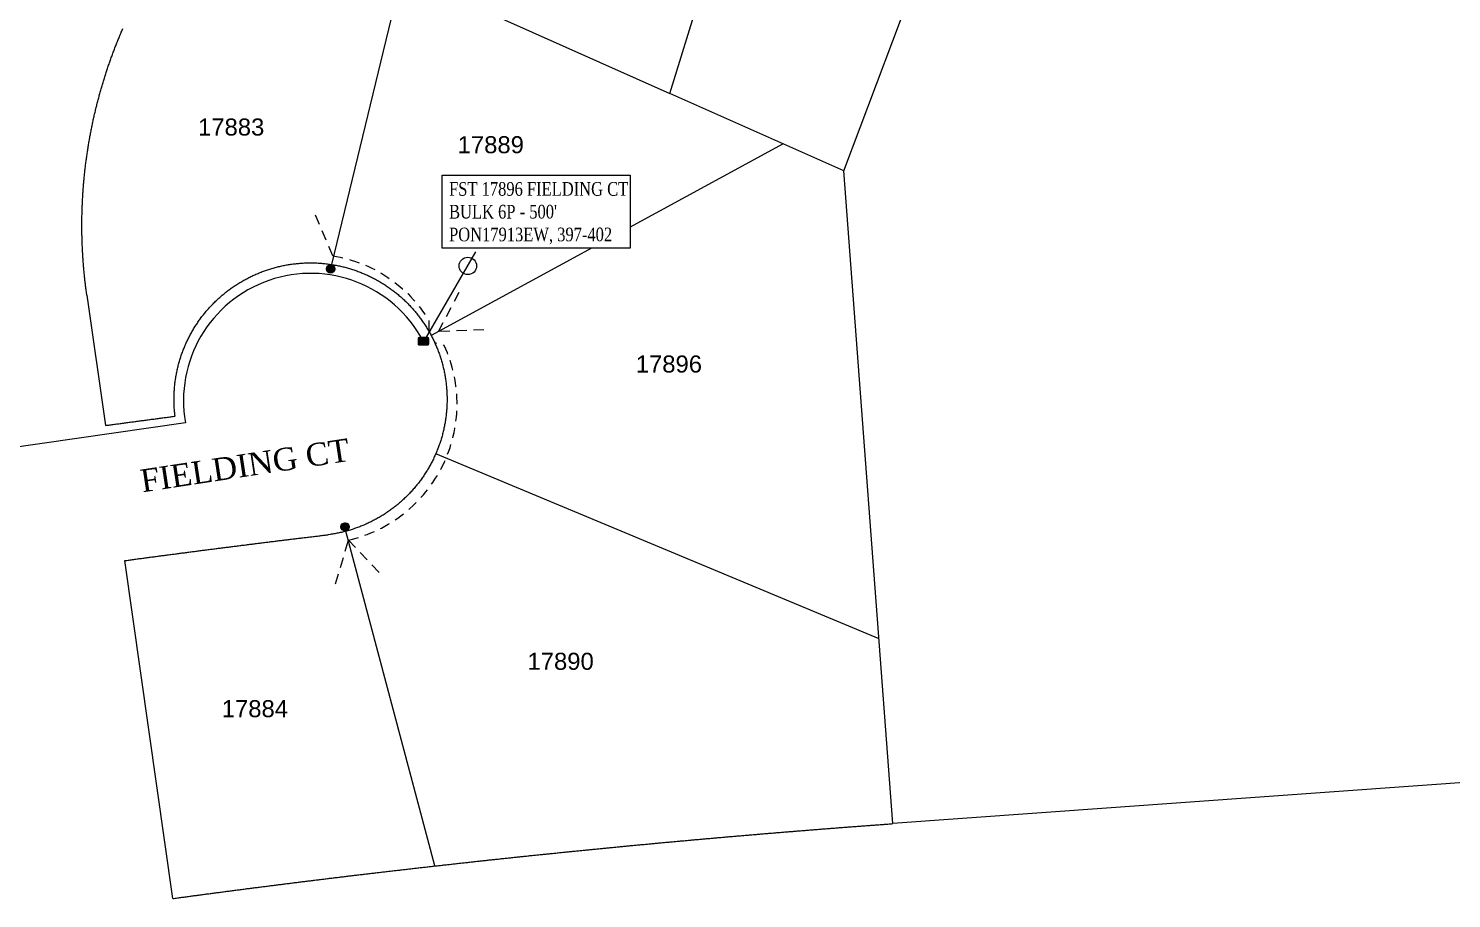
# Model space of a CAD drawing. Header units: feet. Extents: x 865220 to 2841409, y -2240498 to 948907.
# Drawn here: x 2835434 to 2836059, y 945237 to 945619 of the extents above; entities that cross this region are included whole.
import ezdxf
from ezdxf.enums import TextEntityAlignment as Align
from ezdxf.lldxf.tags import DXFTag

# ---------------------------------------------------------------- set-up
doc = ezdxf.new("R2010")
doc.units = ezdxf.units.FT
doc.header["$LTSCALE"] = 0.015
doc.header["$MEASUREMENT"] = 0
doc.linetypes.add('DASHED', pattern=[5, 3, -2])
for name, color, linetype in [('Dakota County Addresses', 7, 'Continuous'), ('Dakota County Parcels', 7, 'Continuous'), ('DROP BURIED', 7, 'DASHED'), ('PROP_TEL', 6, 'Continuous'), ('STREET NAME', 7, 'Continuous'), ('TAIL', 1, 'MST'), ('TELEPHONE STRUCT-PROP', 6, 'Continuous'), ('TERMINALS', 7, 'Continuous')]:
    doc.layers.add(name, color=color, linetype=linetype)
doc.layers.add('RUNNING LINE (UNDERGROUND)', color=10, linetype='Continuous', lineweight=40)
doc.styles.add('Dimensions 100', font='arial.ttf')
doc.styles.add('Line', font='txt.shx', dxfattribs={"height": 3})
doc.styles.add('SIMPLEX', font='times.ttf', dxfattribs={"width": 0.8})
doc.styles.get("Standard").update_dxf_attribs({"font": 'times.ttf'})
doc.styles.add('Utilities', font='arial.ttf', dxfattribs={"height": 2.5})
tags = doc.linetypes.add('MST', pattern='A,5,-5,5,-5,["TAIL",Line,S=1.5,R=0,X=0,Y=-1.5],-20', length=40).pattern_tags.tags
tags[10] = DXFTag(74, 10)

# ---------------------------------------------------------------- blocks, each defined once
blk = doc.blocks.new('ACMAP_ANN_TEMPLATE_Dakota County Addresses')
at = {"layer": 'Dakota County Addresses', "style": 'Dimensions 100'}
blk.add_attdef('DakotaCountyAddress', text='', height=50, dxfattribs=at).set_placement((0, 0), align=Align.CENTER)
blk = doc.blocks.new('Proposed FlowerPot')
at = {"lineweight": 5, "ltscale": 100, "true_color": 0xffffff}
h = blk.add_hatch(color=7, dxfattribs=at)
h.dxf.hatch_style = 1
h.paths.add_polyline_path([(-0.06, 0, 0.414214), (0, -0.06, 0.414214), (0.06, 0, 0.414214), (0, 0.06, 0.414214)])
at = {"lineweight": 5, "ltscale": 100}
blk.add_circle((0, 0), 0.0604, dxfattribs=at)
at = {"layer": 'RUNNING LINE (UNDERGROUND)', "color": 6, "lineweight": 5, "const_width": 0.00907, "flags": 128}
blk.add_lwpolyline([(-0.06, 0, -0.414214), (0, 0.06, -0.414214), (0.06, 0, -0.414214), (0, -0.06, -0.414214), (-0.06, 0)], format="xyb", dxfattribs=at)
at = {"color": 18, "linetype": 'ByBlock', "lineweight": 5, "ltscale": 100, "true_color": 0x000000, "style": 'Dimensions 100'}
blk.add_text('F', height=0.0744, dxfattribs=at).set_placement((-0.029, -0.037))
blk = doc.blocks.new('TERMINAL')
at = {"lineweight": 5, "ltscale": 0.5, "flags": 128}
blk.add_lwpolyline([(-0.07, -0.65), (-0.07, 44.75)], dxfattribs=at)
at = {"lineweight": 5, "ltscale": 0.5}
blk.add_circle((-0.07, 37.61), 3.83, dxfattribs=at)
blk = doc.blocks.new('NEW HH')
at = {"ltscale": 40, "true_color": 0xffffff}
h = blk.add_hatch(color=7, dxfattribs=at)
h.dxf.hatch_style = 1
h.paths.add_polyline_path([(-0.061, -0.031, 0.414214), (-0.046, -0.046), (0.046, -0.046, 0.414214), (0.061, -0.031), (0.061, 0.031, 0.414214), (0.046, 0.046), (-0.046, 0.046, 0.414214), (-0.061, 0.031)])
at = {"layer": 'RUNNING LINE (UNDERGROUND)', "color": 6, "lineweight": 0, "const_width": 0.005, "flags": 128}
blk.add_lwpolyline([(-0.061, 0.031), (-0.061, -0.031, 0.414214), (-0.046, -0.046), (0.046, -0.046, 0.414214), (0.061, -0.031), (0.061, 0.031, 0.414214), (0.046, 0.046), (-0.046, 0.046, 0.414214)], format="xyb", close=True, dxfattribs=at)
at = {"layer": 'TELEPHONE STRUCT-PROP', "color": 18, "true_color": 0x000000, "style": 'Utilities'}
blk.add_text('HH', height=0.05, dxfattribs=at).set_placement((0, 0), align=Align.MIDDLE_CENTER)

msp = doc.modelspace()

# ---------------------------------------------------------------- linework, layer by layer
at = {"layer": 'Dakota County Parcels', "lineweight": 5}
for p, q in [((2835715.76, 945590.76), (2835761.7, 945738.76)), ((2835792.33, 945556.71), (2835848.26, 945705.44)), ((2835596.74, 945638.1), (2835567.13, 945515.55)), ((2835624.38, 945631.4), (2835715.76, 945590.76)), ((2835792.33, 945556.71), (2835715.76, 945590.76)), ((2835765.59, 945568.59), (2835610.91, 945484.34)), ((2835813.85, 945269.83), (2835792.33, 945556.71)), ((2835459.55, 945502.09), (2835467.72, 945444.8)), ((2835807.74, 945351.1), (2835612.89, 945432.34)), ((2835612.56, 945251.23), (2835573.37, 945398.32)), ((2835497.35, 945236.92), (2835476.18, 945385.4)), ((2836113.46, 945291.49), (2835813.85, 945269.83))]:
    msp.add_line(p, q, dxfattribs=at)
for points in [[(2835459.55, 945502.09), (2835459.48, 945502.58), (2835459.41, 945503.08), (2835459.35, 945503.57), (2835459.28, 945504.07), (2835459.21, 945504.56), (2835459.15, 945505.06), (2835459.09, 945505.55), (2835459.03, 945506.05), (2835458.96, 945506.55), (2835458.9, 945507.04), (2835458.85, 945507.54), (2835458.79, 945508.04), (2835458.73, 945508.53), (2835458.68, 945509.03), (2835458.62, 945509.53), (2835458.57, 945510.02), (2835458.52, 945510.52), (2835458.47, 945511.02), (2835458.42, 945511.52), (2835458.37, 945512.01), (2835458.32, 945512.51), (2835458.28, 945513.01), (2835458.23, 945513.51), (2835458.19, 945514.01), (2835458.15, 945514.5), (2835458.11, 945515), (2835458.07, 945515.5), (2835458.03, 945516), (2835457.99, 945516.5), (2835457.95, 945517), (2835457.92, 945517.49), (2835457.88, 945517.99), (2835457.85, 945518.49), (2835457.82, 945518.99), (2835457.78, 945519.49), (2835457.76, 945519.99), (2835457.73, 945520.49), (2835457.7, 945520.99), (2835457.67, 945521.49), (2835457.65, 945521.99), (2835457.62, 945522.48), (2835457.6, 945522.98), (2835457.58, 945523.48), (2835457.56, 945523.98), (2835457.54, 945524.48), (2835457.52, 945524.98), (2835457.5, 945525.48), (2835457.49, 945525.98), (2835457.47, 945526.48), (2835457.46, 945526.98), (2835457.45, 945527.48), (2835457.43, 945527.98), (2835457.42, 945528.48), (2835457.41, 945528.98), (2835457.41, 945529.48), (2835457.4, 945529.98), (2835457.39, 945530.48), (2835457.39, 945530.98), (2835457.39, 945531.48), (2835457.38, 945531.98), (2835457.38, 945532.48), (2835457.38, 945532.98), (2835457.38, 945533.48), (2835457.39, 945533.98), (2835457.39, 945534.48), (2835457.39, 945534.98), (2835457.4, 945535.48), (2835457.41, 945535.98), (2835457.42, 945536.48), (2835457.42, 945536.98), (2835457.43, 945537.48), (2835457.45, 945537.98), (2835457.46, 945538.48), (2835457.47, 945538.98), (2835457.49, 945539.48), (2835457.5, 945539.98), (2835457.52, 945540.48), (2835457.54, 945540.98), (2835457.56, 945541.48), (2835457.58, 945541.98), (2835457.6, 945542.48), (2835457.63, 945542.97), (2835457.65, 945543.47), (2835457.68, 945543.97), (2835457.7, 945544.47), (2835457.73, 945544.97), (2835457.76, 945545.47), (2835457.79, 945545.97), (2835457.82, 945546.47), (2835457.85, 945546.97), (2835457.89, 945547.47), (2835457.92, 945547.97), (2835457.96, 945548.46), (2835457.99, 945548.96), (2835458.03, 945549.46), (2835458.07, 945549.96), (2835458.11, 945550.46), (2835458.15, 945550.96), (2835458.19, 945551.45), (2835458.24, 945551.95), (2835458.28, 945552.45), (2835458.33, 945552.95), (2835458.38, 945553.45), (2835458.42, 945553.94), (2835458.47, 945554.44), (2835458.52, 945554.94), (2835458.58, 945555.44), (2835458.63, 945555.93), (2835458.68, 945556.43), (2835458.74, 945556.93), (2835458.8, 945557.42), (2835458.85, 945557.92), (2835458.91, 945558.42), (2835458.97, 945558.91), (2835459.03, 945559.41), (2835459.09, 945559.91), (2835459.16, 945560.4), (2835459.22, 945560.9), (2835459.29, 945561.39), (2835459.35, 945561.89), (2835459.42, 945562.38), (2835459.49, 945562.88), (2835459.56, 945563.37), (2835459.63, 945563.87), (2835459.7, 945564.36), (2835459.78, 945564.86), (2835459.85, 945565.35), (2835459.93, 945565.85), (2835460.01, 945566.34), (2835460.08, 945566.83), (2835460.16, 945567.33), (2835460.24, 945567.82), (2835460.32, 945568.31), (2835460.41, 945568.81), (2835460.49, 945569.3), (2835460.58, 945569.79), (2835460.66, 945570.29), (2835460.75, 945570.78), (2835460.84, 945571.27), (2835460.93, 945571.76), (2835461.02, 945572.25), (2835461.11, 945572.74), (2835461.2, 945573.24), (2835461.3, 945573.73), (2835461.39, 945574.22), (2835461.49, 945574.71), (2835461.58, 945575.2), (2835461.68, 945575.69), (2835461.78, 945576.18), (2835461.88, 945576.67), (2835461.99, 945577.16), (2835462.09, 945577.65), (2835462.19, 945578.14), (2835462.3, 945578.62), (2835462.4, 945579.11), (2835462.51, 945579.6), (2835462.62, 945580.09), (2835462.73, 945580.58), (2835462.84, 945581.06), (2835462.95, 945581.55), (2835463.07, 945582.04), (2835463.18, 945582.53), (2835463.3, 945583.01), (2835463.41, 945583.5), (2835463.53, 945583.98), (2835463.65, 945584.47), (2835463.77, 945584.96), (2835463.89, 945585.44), (2835464.01, 945585.93), (2835464.13, 945586.41), (2835464.26, 945586.89), (2835464.38, 945587.38), (2835464.51, 945587.86), (2835464.64, 945588.34), (2835464.77, 945588.83), (2835464.9, 945589.31), (2835465.03, 945589.79), (2835465.16, 945590.28), (2835465.29, 945590.76), (2835465.43, 945591.24), (2835465.56, 945591.72), (2835465.7, 945592.2), (2835465.84, 945592.68), (2835465.98, 945593.16), (2835466.12, 945593.64), (2835466.26, 945594.12), (2835466.4, 945594.6), (2835466.54, 945595.08), (2835466.69, 945595.56), (2835466.83, 945596.04), (2835466.98, 945596.51), (2835467.13, 945596.99), (2835467.27, 945597.47), (2835467.42, 945597.95), (2835467.58, 945598.42), (2835467.73, 945598.9), (2835467.88, 945599.38), (2835468.03, 945599.85), (2835468.19, 945600.33), (2835468.35, 945600.8), (2835468.5, 945601.28), (2835468.66, 945601.75), (2835468.82, 945602.22), (2835468.98, 945602.7), (2835469.14, 945603.17), (2835469.31, 945603.64), (2835469.47, 945604.12), (2835469.64, 945604.59), (2835469.8, 945605.06), (2835469.97, 945605.53), (2835470.14, 945606), (2835470.31, 945606.47), (2835470.48, 945606.94), (2835470.65, 945607.41), (2835470.82, 945607.88), (2835471, 945608.35), (2835471.17, 945608.82), (2835471.35, 945609.28), (2835471.52, 945609.75), (2835471.7, 945610.22), (2835471.88, 945610.69), (2835472.06, 945611.15), (2835472.24, 945611.62), (2835472.42, 945612.08), (2835472.61, 945612.55), (2835472.79, 945613.01), (2835472.98, 945613.48), (2835473.17, 945613.94), (2835473.35, 945614.4), (2835473.54, 945614.87), (2835473.73, 945615.33), (2835473.92, 945615.79), (2835474.11, 945616.25), (2835474.31, 945616.72), (2835474.5, 945617.18), (2835474.7, 945617.64), (2835474.89, 945618.1), (2835475.09, 945618.56), (2835475.4, 945619.27)], [(2835498.33, 945448.87), (2835498.27, 945449.37), (2835498.22, 945449.87), (2835498.17, 945450.37), (2835498.12, 945450.86), (2835498.08, 945451.36), (2835498.04, 945451.86), (2835498, 945452.36), (2835497.97, 945452.86), (2835497.95, 945453.36), (2835497.92, 945453.86), (2835497.91, 945454.36), (2835497.89, 945454.86), (2835497.88, 945455.36), (2835497.88, 945455.85), (2835497.88, 945456.35), (2835497.88, 945456.85), (2835497.89, 945457.35), (2835497.9, 945457.85), (2835497.91, 945458.35), (2835497.93, 945458.85), (2835497.95, 945459.35), (2835497.98, 945459.85), (2835498.01, 945460.35), (2835498.05, 945460.85), (2835498.09, 945461.35), (2835498.13, 945461.85), (2835498.18, 945462.34), (2835498.24, 945462.84), (2835498.29, 945463.34), (2835498.35, 945463.83), (2835498.42, 945464.33), (2835498.49, 945464.82), (2835498.56, 945465.32), (2835498.64, 945465.81), (2835498.72, 945466.31), (2835498.8, 945466.8), (2835498.89, 945467.29), (2835498.99, 945467.78), (2835499.09, 945468.27), (2835499.19, 945468.76), (2835499.29, 945469.25), (2835499.4, 945469.74), (2835499.52, 945470.22), (2835499.64, 945470.71), (2835499.76, 945471.2), (2835499.89, 945471.68), (2835500.02, 945472.16), (2835500.15, 945472.64), (2835500.29, 945473.12), (2835500.43, 945473.6), (2835500.58, 945474.08), (2835500.73, 945474.56), (2835500.88, 945475.03), (2835501.04, 945475.51), (2835501.2, 945475.98), (2835501.37, 945476.45), (2835501.54, 945476.92), (2835501.71, 945477.39), (2835501.89, 945477.86), (2835502.07, 945478.32), (2835502.26, 945478.79), (2835502.45, 945479.25), (2835502.64, 945479.71), (2835502.84, 945480.17), (2835503.04, 945480.63), (2835503.24, 945481.08), (2835503.45, 945481.54), (2835503.66, 945481.99), (2835503.88, 945482.44), (2835504.1, 945482.89), (2835504.32, 945483.34), (2835504.55, 945483.78), (2835504.78, 945484.23), (2835505.02, 945484.67), (2835505.26, 945485.11), (2835505.5, 945485.55), (2835505.74, 945485.98), (2835505.99, 945486.41), (2835506.25, 945486.85), (2835506.5, 945487.27), (2835506.76, 945487.7), (2835507.03, 945488.13), (2835507.29, 945488.55), (2835507.56, 945488.97), (2835507.84, 945489.39), (2835508.12, 945489.8), (2835508.4, 945490.22), (2835508.68, 945490.63), (2835508.97, 945491.04), (2835509.26, 945491.44), (2835509.56, 945491.85), (2835509.85, 945492.25), (2835510.15, 945492.65), (2835510.46, 945493.04), (2835510.77, 945493.44), (2835511.08, 945493.83), (2835511.39, 945494.22), (2835511.71, 945494.6), (2835512.03, 945494.99), (2835512.36, 945495.37), (2835512.68, 945495.74), (2835513.01, 945496.12), (2835513.35, 945496.49), (2835513.68, 945496.86), (2835514.02, 945497.23), (2835514.37, 945497.59), (2835514.71, 945497.95), (2835515.06, 945498.31), (2835515.41, 945498.67), (2835515.77, 945499.02), (2835516.12, 945499.37), (2835516.49, 945499.72), (2835516.85, 945500.06), (2835517.22, 945500.4), (2835517.58, 945500.74), (2835517.96, 945501.07), (2835518.33, 945501.4), (2835518.71, 945501.73), (2835519.09, 945502.05), (2835519.47, 945502.38), (2835519.86, 945502.69), (2835520.24, 945503.01), (2835520.64, 945503.32), (2835521.03, 945503.63), (2835521.42, 945503.93), (2835521.82, 945504.24), (2835522.22, 945504.54), (2835522.63, 945504.83), (2835523.03, 945505.12), (2835523.44, 945505.41), (2835523.85, 945505.7), (2835524.26, 945505.98), (2835524.68, 945506.26), (2835525.1, 945506.53), (2835525.52, 945506.8), (2835525.94, 945507.07), (2835526.36, 945507.34), (2835526.79, 945507.6), (2835527.22, 945507.85), (2835527.65, 945508.11), (2835528.08, 945508.36), (2835528.52, 945508.6), (2835528.95, 945508.85), (2835529.39, 945509.09), (2835529.84, 945509.32), (2835530.28, 945509.55), (2835530.72, 945509.78), (2835531.17, 945510), (2835531.62, 945510.23), (2835532.07, 945510.44), (2835532.52, 945510.66), (2835532.98, 945510.86), (2835533.43, 945511.07), (2835533.89, 945511.27), (2835534.35, 945511.47), (2835534.81, 945511.66), (2835535.27, 945511.85), (2835535.73, 945512.04), (2835536.2, 945512.22), (2835536.67, 945512.4), (2835537.14, 945512.58), (2835537.6, 945512.75), (2835538.08, 945512.91), (2835538.55, 945513.08), (2835539.02, 945513.24), (2835539.5, 945513.39), (2835539.97, 945513.54), (2835540.45, 945513.69), (2835540.93, 945513.83), (2835541.41, 945513.97), (2835541.89, 945514.11), (2835542.38, 945514.24), (2835542.86, 945514.37), (2835543.34, 945514.49), (2835543.83, 945514.61), (2835544.32, 945514.72), (2835544.8, 945514.83), (2835545.29, 945514.94), (2835545.78, 945515.04), (2835546.27, 945515.14), (2835546.76, 945515.24), (2835547.25, 945515.33), (2835547.75, 945515.41), (2835548.24, 945515.5), (2835548.73, 945515.57), (2835549.23, 945515.65), (2835549.72, 945515.72), (2835550.22, 945515.78), (2835550.71, 945515.84), (2835551.21, 945515.9), (2835551.71, 945515.96), (2835552.21, 945516.01), (2835552.7, 945516.05), (2835553.2, 945516.09), (2835553.7, 945516.13), (2835554.2, 945516.16), (2835554.7, 945516.19), (2835555.2, 945516.21), (2835555.7, 945516.23), (2835556.2, 945516.25), (2835556.7, 945516.26), (2835557.2, 945516.27), (2835557.7, 945516.27), (2835558.2, 945516.27), (2835558.7, 945516.27), (2835559.2, 945516.26), (2835559.7, 945516.25), (2835560.2, 945516.23), (2835560.69, 945516.21), (2835561.19, 945516.18), (2835561.69, 945516.15), (2835562.19, 945516.12), (2835562.69, 945516.08), (2835563.19, 945516.04), (2835563.69, 945515.99), (2835564.18, 945515.94), (2835564.68, 945515.89), (2835565.18, 945515.83), (2835565.67, 945515.76), (2835566.17, 945515.7), (2835567.13, 945515.55)], [(2835567.13, 945515.55), (2835567.62, 945515.47), (2835568.12, 945515.39), (2835568.61, 945515.3), (2835569.1, 945515.21), (2835569.59, 945515.12), (2835570.08, 945515.02), (2835570.57, 945514.91), (2835571.06, 945514.81), (2835571.54, 945514.69), (2835572.03, 945514.58), (2835572.52, 945514.46), (2835573, 945514.33), (2835573.48, 945514.21), (2835573.97, 945514.07), (2835574.45, 945513.94), (2835574.93, 945513.8), (2835575.41, 945513.65), (2835575.88, 945513.51), (2835576.36, 945513.35), (2835576.83, 945513.2), (2835577.31, 945513.04), (2835577.78, 945512.87), (2835578.25, 945512.71), (2835578.72, 945512.54), (2835579.19, 945512.36), (2835579.66, 945512.18), (2835580.12, 945512), (2835580.58, 945511.81), (2835581.05, 945511.62), (2835581.51, 945511.42), (2835581.97, 945511.22), (2835582.42, 945511.02), (2835582.88, 945510.82), (2835583.33, 945510.61), (2835583.78, 945510.39), (2835584.23, 945510.17), (2835584.68, 945509.95), (2835585.13, 945509.73), (2835585.57, 945509.5), (2835586.02, 945509.27), (2835586.46, 945509.03), (2835586.89, 945508.79), (2835587.33, 945508.55), (2835587.77, 945508.3), (2835588.2, 945508.05), (2835588.63, 945507.79), (2835589.06, 945507.54), (2835589.48, 945507.27), (2835589.91, 945507.01), (2835590.33, 945506.74), (2835590.75, 945506.47), (2835591.16, 945506.19), (2835591.58, 945505.91), (2835591.99, 945505.63), (2835592.4, 945505.34), (2835592.81, 945505.06), (2835593.21, 945504.76), (2835593.62, 945504.47), (2835594.02, 945504.17), (2835594.42, 945503.86), (2835594.81, 945503.56), (2835595.2, 945503.25), (2835595.59, 945502.94), (2835595.98, 945502.62), (2835596.37, 945502.3), (2835596.75, 945501.98), (2835597.13, 945501.65), (2835597.5, 945501.32), (2835597.88, 945500.99), (2835598.25, 945500.66), (2835598.62, 945500.32), (2835598.98, 945499.98), (2835599.35, 945499.64), (2835599.71, 945499.29), (2835600.06, 945498.94), (2835600.42, 945498.59), (2835600.77, 945498.23), (2835601.12, 945497.87), (2835601.46, 945497.51), (2835601.8, 945497.14), (2835602.14, 945496.78), (2835602.48, 945496.41), (2835602.81, 945496.03), (2835603.14, 945495.66), (2835603.47, 945495.28), (2835603.79, 945494.9), (2835604.11, 945494.51), (2835604.43, 945494.13), (2835604.74, 945493.74), (2835605.05, 945493.35), (2835605.36, 945492.95), (2835605.66, 945492.56), (2835605.97, 945492.16), (2835606.26, 945491.75), (2835606.56, 945491.35), (2835606.85, 945490.94), (2835607.13, 945490.53), (2835607.42, 945490.12), (2835607.7, 945489.71), (2835607.97, 945489.29), (2835608.25, 945488.87), (2835608.52, 945488.45), (2835608.78, 945488.03), (2835609.05, 945487.6), (2835609.31, 945487.18), (2835609.56, 945486.75), (2835609.81, 945486.31), (2835610.06, 945485.88), (2835610.31, 945485.45), (2835610.55, 945485.01), (2835610.91, 945484.34)], [(2835610.91, 945484.34), (2835611.14, 945483.9), (2835611.37, 945483.45), (2835611.59, 945483.01), (2835611.81, 945482.56), (2835612.03, 945482.11), (2835612.24, 945481.66), (2835612.45, 945481.2), (2835612.66, 945480.75), (2835612.86, 945480.29), (2835613.06, 945479.83), (2835613.25, 945479.37), (2835613.44, 945478.91), (2835613.63, 945478.44), (2835613.81, 945477.98), (2835613.99, 945477.51), (2835614.17, 945477.04), (2835614.34, 945476.57), (2835614.51, 945476.1), (2835614.67, 945475.63), (2835614.83, 945475.16), (2835614.98, 945474.68), (2835615.13, 945474.2), (2835615.28, 945473.73), (2835615.43, 945473.25), (2835615.56, 945472.77), (2835615.7, 945472.29), (2835615.83, 945471.8), (2835615.96, 945471.32), (2835616.08, 945470.84), (2835616.2, 945470.35), (2835616.32, 945469.86), (2835616.43, 945469.38), (2835616.54, 945468.89), (2835616.64, 945468.4), (2835616.74, 945467.91), (2835616.83, 945467.42), (2835616.92, 945466.93), (2835617.01, 945466.43), (2835617.09, 945465.94), (2835617.17, 945465.45), (2835617.25, 945464.95), (2835617.32, 945464.46), (2835617.38, 945463.96), (2835617.44, 945463.47), (2835617.5, 945462.97), (2835617.55, 945462.47), (2835617.6, 945461.97), (2835617.65, 945461.48), (2835617.69, 945460.98), (2835617.73, 945460.48), (2835617.76, 945459.98), (2835617.79, 945459.48), (2835617.81, 945458.98), (2835617.83, 945458.48), (2835617.85, 945457.98), (2835617.86, 945457.48), (2835617.87, 945456.98), (2835617.88, 945456.48), (2835617.87, 945455.98), (2835617.87, 945455.48), (2835617.86, 945454.98), (2835617.85, 945454.48), (2835617.83, 945453.98), (2835617.81, 945453.48), (2835617.79, 945452.99), (2835617.76, 945452.49), (2835617.72, 945451.99), (2835617.68, 945451.49), (2835617.64, 945450.99), (2835617.6, 945450.49), (2835617.55, 945450), (2835617.49, 945449.5), (2835617.43, 945449), (2835617.37, 945448.51), (2835617.3, 945448.01), (2835617.23, 945447.52), (2835617.16, 945447.02), (2835617.08, 945446.53), (2835616.99, 945446.04), (2835616.91, 945445.54), (2835616.82, 945445.05), (2835616.72, 945444.56), (2835616.62, 945444.07), (2835616.52, 945443.58), (2835616.41, 945443.09), (2835616.3, 945442.61), (2835616.18, 945442.12), (2835616.06, 945441.63), (2835615.94, 945441.15), (2835615.81, 945440.67), (2835615.68, 945440.18), (2835615.54, 945439.7), (2835615.4, 945439.22), (2835615.26, 945438.75), (2835615.11, 945438.27), (2835614.96, 945437.79), (2835614.8, 945437.32), (2835614.64, 945436.84), (2835614.48, 945436.37), (2835614.31, 945435.9), (2835614.14, 945435.43), (2835613.96, 945434.96), (2835613.78, 945434.5), (2835613.6, 945434.03), (2835613.41, 945433.57), (2835613.22, 945433.1), (2835612.89, 945432.34)], [(2835467.72, 945444.8), (2835468.21, 945444.87), (2835468.71, 945444.93), (2835469.2, 945445), (2835469.7, 945445.07), (2835470.2, 945445.13), (2835470.69, 945445.2), (2835471.19, 945445.27), (2835471.68, 945445.34), (2835472.18, 945445.4), (2835472.67, 945445.47), (2835473.17, 945445.54), (2835473.66, 945445.6), (2835474.16, 945445.67), (2835474.65, 945445.74), (2835475.15, 945445.8), (2835475.65, 945445.87), (2835476.14, 945445.94), (2835476.64, 945446), (2835477.13, 945446.07), (2835477.63, 945446.14), (2835478.12, 945446.2), (2835478.62, 945446.27), (2835479.11, 945446.34), (2835479.61, 945446.4), (2835480.1, 945446.47), (2835480.6, 945446.54), (2835481.1, 945446.6), (2835481.59, 945446.67), (2835482.09, 945446.73), (2835482.58, 945446.8), (2835483.08, 945446.87), (2835483.57, 945446.93), (2835484.07, 945447), (2835484.56, 945447.06), (2835485.06, 945447.13), (2835485.56, 945447.2), (2835486.05, 945447.26), (2835486.55, 945447.33), (2835487.04, 945447.39), (2835487.54, 945447.46), (2835488.03, 945447.52), (2835488.53, 945447.59), (2835489.03, 945447.65), (2835489.52, 945447.72), (2835490.02, 945447.79), (2835490.51, 945447.85), (2835491.01, 945447.92), (2835491.5, 945447.98), (2835492, 945448.05), (2835492.49, 945448.11), (2835492.99, 945448.18), (2835493.49, 945448.24), (2835493.98, 945448.31), (2835494.48, 945448.37), (2835494.97, 945448.44), (2835495.47, 945448.5), (2835495.96, 945448.57), (2835496.46, 945448.63), (2835496.96, 945448.7), (2835497.45, 945448.76), (2835498.33, 945448.87)], [(2835612.89, 945432.34), (2835612.69, 945431.89), (2835612.49, 945431.43), (2835612.28, 945430.98), (2835612.07, 945430.52), (2835611.85, 945430.07), (2835611.63, 945429.62), (2835611.41, 945429.18), (2835611.18, 945428.73), (2835610.95, 945428.29), (2835610.71, 945427.85), (2835610.47, 945427.41), (2835610.23, 945426.97), (2835609.98, 945426.54), (2835609.73, 945426.1), (2835609.48, 945425.67), (2835609.22, 945425.24), (2835608.96, 945424.82), (2835608.7, 945424.39), (2835608.43, 945423.97), (2835608.16, 945423.55), (2835607.89, 945423.13), (2835607.61, 945422.72), (2835607.33, 945422.3), (2835607.04, 945421.89), (2835606.75, 945421.48), (2835606.46, 945421.08), (2835606.17, 945420.67), (2835605.87, 945420.27), (2835605.57, 945419.87), (2835605.26, 945419.48), (2835604.95, 945419.08), (2835604.64, 945418.69), (2835604.33, 945418.3), (2835604.01, 945417.92), (2835603.69, 945417.54), (2835603.36, 945417.16), (2835603.04, 945416.78), (2835602.71, 945416.4), (2835602.37, 945416.03), (2835602.04, 945415.66), (2835601.7, 945415.29), (2835601.35, 945414.93), (2835601.01, 945414.57), (2835600.66, 945414.21), (2835600.3, 945413.86), (2835599.95, 945413.51), (2835599.59, 945413.16), (2835599.23, 945412.81), (2835598.87, 945412.47), (2835598.5, 945412.13), (2835598.13, 945411.79), (2835597.76, 945411.46), (2835597.38, 945411.13), (2835597.01, 945410.8), (2835596.63, 945410.47), (2835596.24, 945410.15), (2835595.86, 945409.83), (2835595.47, 945409.52), (2835595.08, 945409.21), (2835594.69, 945408.9), (2835594.29, 945408.59), (2835593.89, 945408.29), (2835593.49, 945407.99), (2835593.09, 945407.7), (2835592.68, 945407.41), (2835592.27, 945407.12), (2835591.86, 945406.83), (2835591.45, 945406.55), (2835591.03, 945406.27), (2835590.61, 945406), (2835590.19, 945405.73), (2835589.77, 945405.46), (2835589.35, 945405.2), (2835588.92, 945404.94), (2835588.49, 945404.68), (2835588.06, 945404.43), (2835587.63, 945404.18), (2835587.19, 945403.93), (2835586.75, 945403.69), (2835586.32, 945403.45), (2835585.87, 945403.21), (2835585.43, 945402.98), (2835584.99, 945402.76), (2835584.54, 945402.53), (2835584.09, 945402.31), (2835583.64, 945402.1), (2835583.19, 945401.88), (2835582.73, 945401.67), (2835582.28, 945401.47), (2835581.82, 945401.27), (2835581.36, 945401.07), (2835580.9, 945400.88), (2835580.44, 945400.69), (2835579.97, 945400.5), (2835579.51, 945400.32), (2835579.04, 945400.14), (2835578.57, 945399.96), (2835578.1, 945399.79), (2835577.63, 945399.63), (2835577.16, 945399.47), (2835576.68, 945399.31), (2835576.21, 945399.15), (2835575.73, 945399), (2835575.25, 945398.85), (2835574.77, 945398.71), (2835574.29, 945398.57), (2835573.37, 945398.32)], [(2835476.18, 945385.4), (2835476.68, 945385.47), (2835477.17, 945385.54), (2835477.67, 945385.61), (2835478.17, 945385.67), (2835478.66, 945385.74), (2835479.16, 945385.81), (2835479.65, 945385.87), (2835480.15, 945385.94), (2835480.64, 945386.01), (2835481.14, 945386.08), (2835481.63, 945386.14), (2835482.13, 945386.21), (2835482.62, 945386.28), (2835483.12, 945386.34), (2835483.62, 945386.41), (2835484.11, 945386.48), (2835484.61, 945386.54), (2835485.1, 945386.61), (2835485.6, 945386.68), (2835486.09, 945386.74), (2835486.59, 945386.81), (2835487.08, 945386.88), (2835487.58, 945386.94), (2835488.07, 945387.01), (2835488.57, 945387.07), (2835489.07, 945387.14), (2835489.56, 945387.21), (2835490.06, 945387.27), (2835490.55, 945387.34), (2835491.05, 945387.4), (2835491.54, 945387.47), (2835492.04, 945387.54), (2835492.53, 945387.6), (2835493.03, 945387.67), (2835493.53, 945387.73), (2835494.02, 945387.8), (2835494.52, 945387.87), (2835495.01, 945387.93), (2835495.51, 945388), (2835496, 945388.06), (2835496.5, 945388.13), (2835497, 945388.19), (2835497.49, 945388.26), (2835497.99, 945388.32), (2835498.48, 945388.39), (2835498.98, 945388.45), (2835499.47, 945388.52), (2835499.97, 945388.58), (2835500.47, 945388.65), (2835500.96, 945388.71), (2835501.46, 945388.78), (2835501.95, 945388.84), (2835502.45, 945388.91), (2835502.94, 945388.97), (2835503.44, 945389.04), (2835503.94, 945389.1), (2835504.43, 945389.17), (2835504.93, 945389.23), (2835505.42, 945389.3), (2835505.92, 945389.36), (2835506.41, 945389.43), (2835506.91, 945389.49), (2835507.41, 945389.56), (2835507.9, 945389.62), (2835508.4, 945389.68), (2835508.89, 945389.75), (2835509.39, 945389.81), (2835509.88, 945389.88), (2835510.38, 945389.94), (2835510.88, 945390.01), (2835511.37, 945390.07), (2835511.87, 945390.13), (2835512.36, 945390.2), (2835512.86, 945390.26), (2835513.36, 945390.33), (2835513.85, 945390.39), (2835514.35, 945390.45), (2835514.84, 945390.52), (2835515.34, 945390.58), (2835515.83, 945390.64), (2835516.33, 945390.71), (2835516.83, 945390.77), (2835517.32, 945390.83), (2835517.82, 945390.9), (2835518.31, 945390.96), (2835518.81, 945391.02), (2835519.31, 945391.09), (2835519.8, 945391.15), (2835520.3, 945391.21), (2835520.79, 945391.28), (2835521.29, 945391.34), (2835521.79, 945391.4), (2835522.28, 945391.47), (2835522.78, 945391.53), (2835523.27, 945391.59), (2835523.77, 945391.66), (2835524.27, 945391.72), (2835524.76, 945391.78), (2835525.26, 945391.84), (2835525.75, 945391.91), (2835526.25, 945391.97), (2835526.75, 945392.03), (2835527.24, 945392.09), (2835527.74, 945392.16), (2835528.23, 945392.22), (2835528.73, 945392.28), (2835529.23, 945392.34), (2835529.72, 945392.41), (2835530.22, 945392.47), (2835530.71, 945392.53), (2835531.21, 945392.59), (2835531.71, 945392.65), (2835532.2, 945392.72), (2835532.7, 945392.78), (2835533.19, 945392.84), (2835533.69, 945392.9), (2835534.19, 945392.96), (2835534.68, 945393.03), (2835535.18, 945393.09), (2835535.67, 945393.15), (2835536.17, 945393.21), (2835536.67, 945393.27), (2835537.16, 945393.33), (2835537.66, 945393.4), (2835538.16, 945393.46), (2835538.65, 945393.52), (2835539.15, 945393.58), (2835539.64, 945393.64), (2835540.14, 945393.7), (2835540.64, 945393.76), (2835541.13, 945393.83), (2835541.63, 945393.89), (2835542.12, 945393.95), (2835542.62, 945394.01), (2835543.12, 945394.07), (2835543.61, 945394.13), (2835544.11, 945394.19), (2835544.61, 945394.25), (2835545.1, 945394.31), (2835545.6, 945394.37), (2835546.09, 945394.44), (2835546.59, 945394.5), (2835547.09, 945394.56), (2835547.58, 945394.62), (2835548.08, 945394.68), (2835548.58, 945394.74), (2835549.07, 945394.8), (2835549.57, 945394.86), (2835550.06, 945394.92), (2835550.56, 945394.98), (2835551.06, 945395.04), (2835551.55, 945395.1), (2835552.05, 945395.16), (2835552.55, 945395.22), (2835553.04, 945395.28), (2835553.54, 945395.34), (2835554.04, 945395.4), (2835554.53, 945395.46), (2835555.03, 945395.52), (2835555.52, 945395.58), (2835556.02, 945395.64), (2835556.52, 945395.7), (2835557.01, 945395.76), (2835557.51, 945395.82), (2835558.01, 945395.88), (2835558.5, 945395.94), (2835559, 945396), (2835559.5, 945396.06), (2835559.99, 945396.12), (2835560.49, 945396.18), (2835560.98, 945396.23), (2835561.48, 945396.29), (2835561.98, 945396.35), (2835562.47, 945396.41), (2835562.97, 945396.47), (2835563.47, 945396.53), (2835563.96, 945396.59), (2835564.46, 945396.65), (2835564.96, 945396.71), (2835565.67, 945396.79)], [(2835573.37, 945398.32), (2835572.89, 945398.19), (2835572.4, 945398.07), (2835571.92, 945397.95), (2835571.43, 945397.83), (2835570.94, 945397.72), (2835570.46, 945397.62), (2835569.97, 945397.51), (2835569.48, 945397.42), (2835568.99, 945397.32), (2835568.49, 945397.23), (2835568, 945397.14), (2835567.51, 945397.06), (2835567.01, 945396.98), (2835566.52, 945396.91), (2835565.67, 945396.79)], [(2835612.56, 945251.23), (2835613.05, 945251.29), (2835613.55, 945251.34), (2835614.05, 945251.4), (2835614.54, 945251.46), (2835615.04, 945251.51), (2835615.54, 945251.57), (2835616.03, 945251.62), (2835616.53, 945251.68), (2835617.03, 945251.73), (2835617.52, 945251.79), (2835618.02, 945251.84), (2835618.52, 945251.9), (2835619.02, 945251.95), (2835619.51, 945252.01), (2835620.01, 945252.07), (2835620.51, 945252.12), (2835621, 945252.18), (2835621.5, 945252.23), (2835622, 945252.29), (2835622.49, 945252.34), (2835622.99, 945252.4), (2835623.49, 945252.45), (2835623.98, 945252.51), (2835624.48, 945252.56), (2835624.98, 945252.61), (2835625.47, 945252.67), (2835625.97, 945252.72), (2835626.47, 945252.78), (2835626.97, 945252.83), (2835627.46, 945252.89), (2835627.96, 945252.94), (2835628.46, 945253), (2835628.95, 945253.05), (2835629.45, 945253.11), (2835629.95, 945253.16), (2835630.44, 945253.21), (2835630.94, 945253.27), (2835631.44, 945253.32), (2835631.94, 945253.38), (2835632.43, 945253.43), (2835632.93, 945253.48), (2835633.43, 945253.54), (2835633.92, 945253.59), (2835634.42, 945253.65), (2835634.92, 945253.7), (2835635.41, 945253.75), (2835635.91, 945253.81), (2835636.41, 945253.86), (2835636.91, 945253.91), (2835637.4, 945253.97), (2835637.9, 945254.02), (2835638.4, 945254.07), (2835638.89, 945254.13), (2835639.39, 945254.18), (2835639.89, 945254.23), (2835640.39, 945254.29), (2835640.88, 945254.34), (2835641.38, 945254.39), (2835641.88, 945254.45), (2835642.37, 945254.5), (2835642.87, 945254.55), (2835643.37, 945254.61), (2835643.87, 945254.66), (2835644.36, 945254.71), (2835644.86, 945254.76), (2835645.36, 945254.82), (2835645.85, 945254.87), (2835646.35, 945254.92), (2835646.85, 945254.97), (2835647.35, 945255.03), (2835647.84, 945255.08), (2835648.34, 945255.13), (2835648.84, 945255.18), (2835649.33, 945255.24), (2835649.83, 945255.29), (2835650.33, 945255.34), (2835650.83, 945255.39), (2835651.32, 945255.44), (2835651.82, 945255.5), (2835652.32, 945255.55), (2835652.82, 945255.6), (2835653.31, 945255.65), (2835653.81, 945255.7), (2835654.31, 945255.76), (2835654.8, 945255.81), (2835655.3, 945255.86), (2835655.8, 945255.91), (2835656.3, 945255.96), (2835656.79, 945256.01), (2835657.29, 945256.07), (2835657.79, 945256.12), (2835658.29, 945256.17), (2835658.78, 945256.22), (2835659.28, 945256.27), (2835659.78, 945256.32), (2835660.27, 945256.37), (2835660.77, 945256.43), (2835661.27, 945256.48), (2835661.77, 945256.53), (2835662.26, 945256.58), (2835662.76, 945256.63), (2835663.26, 945256.68), (2835663.76, 945256.73), (2835664.25, 945256.78), (2835664.75, 945256.83), (2835665.25, 945256.88), (2835665.75, 945256.93), (2835666.24, 945256.99), (2835666.74, 945257.04), (2835667.24, 945257.09), (2835667.73, 945257.14), (2835668.23, 945257.19), (2835668.73, 945257.24), (2835669.23, 945257.29), (2835669.72, 945257.34), (2835670.22, 945257.39), (2835670.72, 945257.44), (2835671.22, 945257.49), (2835671.71, 945257.54), (2835672.21, 945257.59), (2835672.71, 945257.64), (2835673.21, 945257.69), (2835673.7, 945257.74), (2835674.2, 945257.79), (2835674.7, 945257.84), (2835675.2, 945257.89), (2835675.69, 945257.94), (2835676.19, 945257.99), (2835676.69, 945258.04), (2835677.19, 945258.09), (2835677.68, 945258.14), (2835678.18, 945258.19), (2835678.68, 945258.24), (2835679.18, 945258.29), (2835679.67, 945258.33), (2835680.17, 945258.38), (2835680.67, 945258.43), (2835681.17, 945258.48), (2835681.66, 945258.53), (2835682.16, 945258.58), (2835682.66, 945258.63), (2835683.16, 945258.68), (2835683.65, 945258.73), (2835684.15, 945258.78), (2835684.65, 945258.82), (2835685.15, 945258.87), (2835685.64, 945258.92), (2835686.14, 945258.97), (2835686.64, 945259.02), (2835687.14, 945259.07), (2835687.63, 945259.12), (2835688.13, 945259.17), (2835688.63, 945259.21), (2835689.13, 945259.26), (2835689.62, 945259.31), (2835690.12, 945259.36), (2835690.62, 945259.41), (2835691.12, 945259.46), (2835691.61, 945259.5), (2835692.11, 945259.55), (2835692.61, 945259.6), (2835693.11, 945259.65), (2835693.61, 945259.7), (2835694.1, 945259.74), (2835694.6, 945259.79), (2835695.1, 945259.84), (2835695.6, 945259.89), (2835696.09, 945259.93), (2835696.59, 945259.98), (2835697.09, 945260.03), (2835697.59, 945260.08), (2835698.08, 945260.12), (2835698.58, 945260.17), (2835699.08, 945260.22), (2835699.58, 945260.27), (2835700.08, 945260.31), (2835700.57, 945260.36), (2835701.07, 945260.41), (2835701.57, 945260.46), (2835702.07, 945260.5), (2835702.56, 945260.55), (2835703.06, 945260.6), (2835703.56, 945260.64), (2835704.06, 945260.69), (2835704.55, 945260.74), (2835705.05, 945260.78), (2835705.55, 945260.83), (2835706.05, 945260.88), (2835706.55, 945260.92), (2835707.04, 945260.97), (2835707.54, 945261.02), (2835708.04, 945261.06), (2835708.54, 945261.11), (2835709.03, 945261.16), (2835709.53, 945261.2), (2835710.03, 945261.25), (2835710.53, 945261.3), (2835711.03, 945261.34), (2835711.52, 945261.39), (2835712.02, 945261.43), (2835712.52, 945261.48), (2835713.02, 945261.53), (2835713.51, 945261.57), (2835714.01, 945261.62), (2835714.51, 945261.66), (2835715.01, 945261.71), (2835715.51, 945261.76), (2835716, 945261.8), (2835716.5, 945261.85), (2835717, 945261.89), (2835717.5, 945261.94), (2835718, 945261.98), (2835718.49, 945262.03), (2835718.99, 945262.08), (2835719.49, 945262.12), (2835719.99, 945262.17), (2835720.48, 945262.21), (2835720.98, 945262.26), (2835721.48, 945262.3), (2835721.98, 945262.35), (2835722.48, 945262.39), (2835722.97, 945262.44), (2835723.47, 945262.48), (2835723.97, 945262.53), (2835724.47, 945262.57), (2835724.97, 945262.62), (2835725.46, 945262.66), (2835725.96, 945262.71), (2835726.46, 945262.75), (2835726.96, 945262.8), (2835727.46, 945262.84), (2835727.95, 945262.88), (2835728.45, 945262.93), (2835728.95, 945262.97), (2835729.45, 945263.02), (2835729.95, 945263.06), (2835730.44, 945263.11), (2835730.94, 945263.15), (2835731.44, 945263.2), (2835731.94, 945263.24), (2835732.44, 945263.28), (2835732.93, 945263.33), (2835733.43, 945263.37), (2835733.93, 945263.42), (2835734.43, 945263.46), (2835734.93, 945263.5), (2835735.42, 945263.55), (2835735.92, 945263.59), (2835736.42, 945263.63), (2835736.92, 945263.68), (2835737.42, 945263.72), (2835737.91, 945263.77), (2835738.41, 945263.81), (2835738.91, 945263.85), (2835739.41, 945263.9), (2835739.91, 945263.94), (2835740.4, 945263.98), (2835740.9, 945264.03), (2835741.4, 945264.07), (2835741.9, 945264.11), (2835742.4, 945264.16), (2835742.89, 945264.2), (2835743.39, 945264.24), (2835743.89, 945264.28), (2835744.39, 945264.33), (2835744.89, 945264.37), (2835745.39, 945264.41), (2835745.88, 945264.46), (2835746.38, 945264.5), (2835746.88, 945264.54), (2835747.38, 945264.58), (2835747.88, 945264.63), (2835748.37, 945264.67), (2835748.87, 945264.71), (2835749.37, 945264.75), (2835749.87, 945264.8), (2835750.37, 945264.84), (2835750.86, 945264.88), (2835751.36, 945264.92), (2835751.86, 945264.97), (2835752.36, 945265.01), (2835752.86, 945265.05), (2835753.36, 945265.09), (2835753.85, 945265.13), (2835754.35, 945265.18), (2835754.85, 945265.22), (2835755.35, 945265.26), (2835755.85, 945265.3), (2835756.34, 945265.34), (2835756.84, 945265.38), (2835757.34, 945265.43), (2835757.84, 945265.47), (2835758.34, 945265.51), (2835758.84, 945265.55), (2835759.33, 945265.59), (2835759.83, 945265.63), (2835760.33, 945265.67), (2835760.83, 945265.72), (2835761.33, 945265.76), (2835761.82, 945265.8), (2835762.32, 945265.84), (2835762.82, 945265.88), (2835763.32, 945265.92), (2835763.82, 945265.96), (2835764.32, 945266), (2835764.81, 945266.04), (2835765.31, 945266.09), (2835765.81, 945266.13), (2835766.31, 945266.17), (2835766.81, 945266.21), (2835767.31, 945266.25), (2835767.8, 945266.29), (2835768.3, 945266.33), (2835768.8, 945266.37), (2835769.3, 945266.41), (2835769.8, 945266.45), (2835770.3, 945266.49), (2835770.79, 945266.53), (2835771.29, 945266.57), (2835771.79, 945266.61), (2835772.29, 945266.65), (2835772.79, 945266.69), (2835773.29, 945266.73), (2835773.78, 945266.77), (2835774.28, 945266.81), (2835774.78, 945266.85), (2835775.28, 945266.89), (2835775.78, 945266.93), (2835776.28, 945266.97), (2835776.77, 945267.01), (2835777.27, 945267.05), (2835777.77, 945267.09), (2835778.27, 945267.13), (2835778.77, 945267.17), (2835779.27, 945267.21), (2835779.76, 945267.25), (2835780.26, 945267.29), (2835780.76, 945267.33), (2835781.26, 945267.37), (2835781.76, 945267.41), (2835782.26, 945267.45), (2835782.75, 945267.48), (2835783.25, 945267.52), (2835783.75, 945267.56), (2835784.25, 945267.6), (2835784.75, 945267.64), (2835785.25, 945267.68), (2835785.75, 945267.72), (2835786.24, 945267.76), (2835786.74, 945267.8), (2835787.24, 945267.83), (2835787.74, 945267.87), (2835788.24, 945267.91), (2835788.74, 945267.95), (2835789.23, 945267.99), (2835789.73, 945268.03), (2835790.23, 945268.07), (2835790.73, 945268.1), (2835791.23, 945268.14), (2835791.73, 945268.18), (2835792.23, 945268.22), (2835792.72, 945268.26), (2835793.22, 945268.29), (2835793.72, 945268.33), (2835794.22, 945268.37), (2835794.72, 945268.41), (2835795.22, 945268.45), (2835795.71, 945268.48), (2835796.21, 945268.52), (2835796.71, 945268.56), (2835797.21, 945268.6), (2835797.71, 945268.64), (2835798.21, 945268.67), (2835798.71, 945268.71), (2835799.2, 945268.75), (2835799.7, 945268.79), (2835800.2, 945268.82), (2835800.7, 945268.86), (2835801.2, 945268.9), (2835801.7, 945268.93), (2835802.2, 945268.97), (2835802.69, 945269.01), (2835803.19, 945269.05), (2835803.69, 945269.08), (2835804.19, 945269.12), (2835804.69, 945269.16), (2835805.19, 945269.19), (2835805.69, 945269.23), (2835806.18, 945269.27), (2835806.68, 945269.3), (2835807.18, 945269.34), (2835807.68, 945269.38), (2835808.18, 945269.41), (2835808.68, 945269.45), (2835809.18, 945269.49), (2835809.67, 945269.52), (2835810.17, 945269.56), (2835810.67, 945269.6), (2835811.17, 945269.63), (2835811.67, 945269.67), (2835812.17, 945269.71), (2835812.67, 945269.74), (2835813.16, 945269.78), (2835813.84, 945269.83)], [(2835497.35, 945236.92), (2835497.84, 945236.99), (2835498.34, 945237.06), (2835498.83, 945237.12), (2835499.33, 945237.19), (2835499.82, 945237.26), (2835500.32, 945237.33), (2835500.81, 945237.39), (2835501.31, 945237.46), (2835501.81, 945237.53), (2835502.3, 945237.59), (2835502.8, 945237.66), (2835503.29, 945237.73), (2835503.79, 945237.79), (2835504.28, 945237.86), (2835504.78, 945237.93), (2835505.27, 945237.99), (2835505.77, 945238.06), (2835506.26, 945238.13), (2835506.76, 945238.19), (2835507.26, 945238.26), (2835507.75, 945238.32), (2835508.25, 945238.39), (2835508.74, 945238.46), (2835509.24, 945238.52), (2835509.73, 945238.59), (2835510.23, 945238.66), (2835510.72, 945238.72), (2835511.22, 945238.79), (2835511.72, 945238.85), (2835512.21, 945238.92), (2835512.71, 945238.99), (2835513.2, 945239.05), (2835513.7, 945239.12), (2835514.19, 945239.18), (2835514.69, 945239.25), (2835515.19, 945239.31), (2835515.68, 945239.38), (2835516.18, 945239.44), (2835516.67, 945239.51), (2835517.17, 945239.58), (2835517.66, 945239.64), (2835518.16, 945239.71), (2835518.65, 945239.77), (2835519.15, 945239.84), (2835519.65, 945239.9), (2835520.14, 945239.97), (2835520.64, 945240.03), (2835521.13, 945240.1), (2835521.63, 945240.16), (2835522.12, 945240.23), (2835522.62, 945240.29), (2835523.12, 945240.36), (2835523.61, 945240.42), (2835524.11, 945240.49), (2835524.6, 945240.55), (2835525.1, 945240.61), (2835525.59, 945240.68), (2835526.09, 945240.74), (2835526.59, 945240.81), (2835527.08, 945240.87), (2835527.58, 945240.94), (2835528.07, 945241), (2835528.57, 945241.07), (2835529.07, 945241.13), (2835529.56, 945241.19), (2835530.06, 945241.26), (2835530.55, 945241.32), (2835531.05, 945241.39), (2835531.54, 945241.45), (2835532.04, 945241.51), (2835532.54, 945241.58), (2835533.03, 945241.64), (2835533.53, 945241.71), (2835534.02, 945241.77), (2835534.52, 945241.83), (2835535.02, 945241.9), (2835535.51, 945241.96), (2835536.01, 945242.02), (2835536.5, 945242.09), (2835537, 945242.15), (2835537.49, 945242.21), (2835537.99, 945242.28), (2835538.49, 945242.34), (2835538.98, 945242.4), (2835539.48, 945242.47), (2835539.97, 945242.53), (2835540.47, 945242.59), (2835540.97, 945242.66), (2835541.46, 945242.72), (2835541.96, 945242.78), (2835542.45, 945242.84), (2835542.95, 945242.91), (2835543.45, 945242.97), (2835543.94, 945243.03), (2835544.44, 945243.1), (2835544.93, 945243.16), (2835545.43, 945243.22), (2835545.93, 945243.28), (2835546.42, 945243.35), (2835546.92, 945243.41), (2835547.41, 945243.47), (2835547.91, 945243.53), (2835548.41, 945243.6), (2835548.9, 945243.66), (2835549.4, 945243.72), (2835549.89, 945243.78), (2835550.39, 945243.84), (2835550.89, 945243.91), (2835551.38, 945243.97), (2835551.88, 945244.03), (2835552.38, 945244.09), (2835552.87, 945244.15), (2835553.37, 945244.22), (2835553.86, 945244.28), (2835554.36, 945244.34), (2835554.86, 945244.4), (2835555.35, 945244.46), (2835555.85, 945244.52), (2835556.34, 945244.59), (2835556.84, 945244.65), (2835557.34, 945244.71), (2835557.83, 945244.77), (2835558.33, 945244.83), (2835558.82, 945244.89), (2835559.32, 945244.95), (2835559.82, 945245.01), (2835560.31, 945245.08), (2835560.81, 945245.14), (2835561.31, 945245.2), (2835561.8, 945245.26), (2835562.3, 945245.32), (2835562.79, 945245.38), (2835563.29, 945245.44), (2835563.79, 945245.5), (2835564.28, 945245.56), (2835564.78, 945245.62), (2835565.28, 945245.68), (2835565.77, 945245.74), (2835566.27, 945245.81), (2835566.76, 945245.87), (2835567.26, 945245.93), (2835567.76, 945245.99), (2835568.25, 945246.05), (2835568.75, 945246.11), (2835569.25, 945246.17), (2835569.74, 945246.23), (2835570.24, 945246.29), (2835570.73, 945246.35), (2835571.23, 945246.41), (2835571.73, 945246.47), (2835572.22, 945246.53), (2835572.72, 945246.59), (2835573.22, 945246.65), (2835573.71, 945246.71), (2835574.21, 945246.77), (2835574.71, 945246.83), (2835575.2, 945246.89), (2835575.7, 945246.95), (2835576.19, 945247.01), (2835576.69, 945247.06), (2835577.19, 945247.12), (2835577.68, 945247.18), (2835578.18, 945247.24), (2835578.68, 945247.3), (2835579.17, 945247.36), (2835579.67, 945247.42), (2835580.17, 945247.48), (2835580.66, 945247.54), (2835581.16, 945247.6), (2835581.66, 945247.66), (2835582.15, 945247.72), (2835582.65, 945247.78), (2835583.14, 945247.83), (2835583.64, 945247.89), (2835584.14, 945247.95), (2835584.63, 945248.01), (2835585.13, 945248.07), (2835585.63, 945248.13), (2835586.12, 945248.19), (2835586.62, 945248.24), (2835587.12, 945248.3), (2835587.61, 945248.36), (2835588.11, 945248.42), (2835588.61, 945248.48), (2835589.1, 945248.54), (2835589.6, 945248.59), (2835590.1, 945248.65), (2835590.59, 945248.71), (2835591.09, 945248.77), (2835591.59, 945248.83), (2835592.08, 945248.88), (2835592.58, 945248.94), (2835593.08, 945249), (2835593.57, 945249.06), (2835594.07, 945249.12), (2835594.57, 945249.17), (2835595.06, 945249.23), (2835595.56, 945249.29), (2835596.06, 945249.35), (2835596.55, 945249.4), (2835597.05, 945249.46), (2835597.54, 945249.52), (2835598.04, 945249.58), (2835598.54, 945249.63), (2835599.03, 945249.69), (2835599.53, 945249.75), (2835600.03, 945249.81), (2835600.52, 945249.86), (2835601.02, 945249.92), (2835601.52, 945249.98), (2835602.01, 945250.03), (2835602.51, 945250.09), (2835603.01, 945250.15), (2835603.51, 945250.2), (2835604, 945250.26), (2835604.5, 945250.32), (2835605, 945250.38), (2835605.49, 945250.43), (2835605.99, 945250.49), (2835606.49, 945250.54), (2835606.98, 945250.6), (2835607.48, 945250.66), (2835607.98, 945250.71), (2835608.47, 945250.77), (2835608.97, 945250.83), (2835609.47, 945250.88), (2835609.96, 945250.94), (2835610.46, 945251), (2835610.96, 945251.05), (2835611.45, 945251.11), (2835611.95, 945251.16), (2835612.56, 945251.23)]]:
    msp.add_lwpolyline(points, dxfattribs=at)
at = {"layer": 'DROP BURIED', "lineweight": 5, "ltscale": 100}
for points in [[(2835567.62, 945519.34), (2835559.81, 945537.75)], [(2835634.07, 945486.81), (2835614.08, 945486.13), (2835623.49, 945503.78)], [(2835568.86, 945375.27), (2835574.59, 945394.44), (2835588.32, 945379.89)]]:
    msp.add_lwpolyline(points, dxfattribs=at)
at = {"layer": 'DROP BURIED', "lineweight": 5, "ltscale": 100, "flags": 128}
for points in [[(2835567.62, 945519.34, -0.222706), (2835609.86, 945490.92), (2835609.86, 945486.61)], [(2835574.59, 945394.44, 0.475254), (2835616.67, 945479.98), (2835612.35, 945481.11)]]:
    msp.add_lwpolyline(points, format="xyb", dxfattribs=at)
at = {"layer": 'TAIL', "lineweight": 5, "ltscale": 50, "flags": 128}
msp.add_lwpolyline([(2835607.18, 945482.22, 0.852304), (2835502.89, 945446.01), (2835407.18, 945432.26)], format="xyb", dxfattribs=at)

# ---------------------------------------------------------------- block references
at = {"lineweight": 5, "xscale": 40, "yscale": 40, "zscale": 40}
msp.add_blockref('NEW HH', (2835607.48, 945481.83), dxfattribs=at)
at = {"layer": 'Dakota County Addresses', "lineweight": 5, "xscale": 0.15, "yscale": 0.15, "zscale": 0.15}
for p, values in [((2835522.99, 945572.21), {'DakotaCountyAddress': '17883'}), ((2835637.1, 945564.44), {'DakotaCountyAddress': '17889'}), ((2835715.38, 945468.07), {'DakotaCountyAddress': '17896'}), ((2835667.8, 945337.43), {'DakotaCountyAddress': '17890'}), ((2835533.41, 945316.61), {'DakotaCountyAddress': '17884'})]:
    msp.add_blockref('ACMAP_ANN_TEMPLATE_Dakota County Addresses', p, dxfattribs=at).add_auto_attribs(values)
at = {"layer": 'PROP_TEL', "lineweight": 5, "xscale": 30, "yscale": 30, "zscale": 30}
for p in [(2835566.69, 945513.62), (2835573.06, 945400.26)]:
    msp.add_blockref('Proposed FlowerPot', p, dxfattribs=at)
at = {"layer": 'TERMINALS', "lineweight": 5, "ltscale": 0.5, "rotation": 329.9999999999999}
msp.add_blockref('TERMINAL', (2835608.27, 945482.32), dxfattribs=at)

# ---------------------------------------------------------------- texts
at = {"layer": 'STREET NAME', "lineweight": 5, "ltscale": 40, "insert": (2835482.46, 945425.29), "char_height": 10, "attachment_point": 1, "rotation": 8.64305}
msp.add_mtext('FIELDING CT', dxfattribs=at)

# ---------------------------------------------------------------- next in the draw order: texts
at = {"layer": 'TERMINALS', "lineweight": 5, "ltscale": 0.5, "insert": (2835618.76, 945551.76), "char_height": 6, "width": 76.6383, "attachment_point": 1, "style": 'SIMPLEX', "bg_fill": 19, "box_fill_scale": 1.5, "bg_fill_color": 256, "bg_fill_transparency": 0}
msp.add_mtext("FST 17896 FIELDING CT\\PBULK 6P - 500'\\PPON17913EW, 397-402", dxfattribs=at)

doc.saveas('drawing.dxf')
